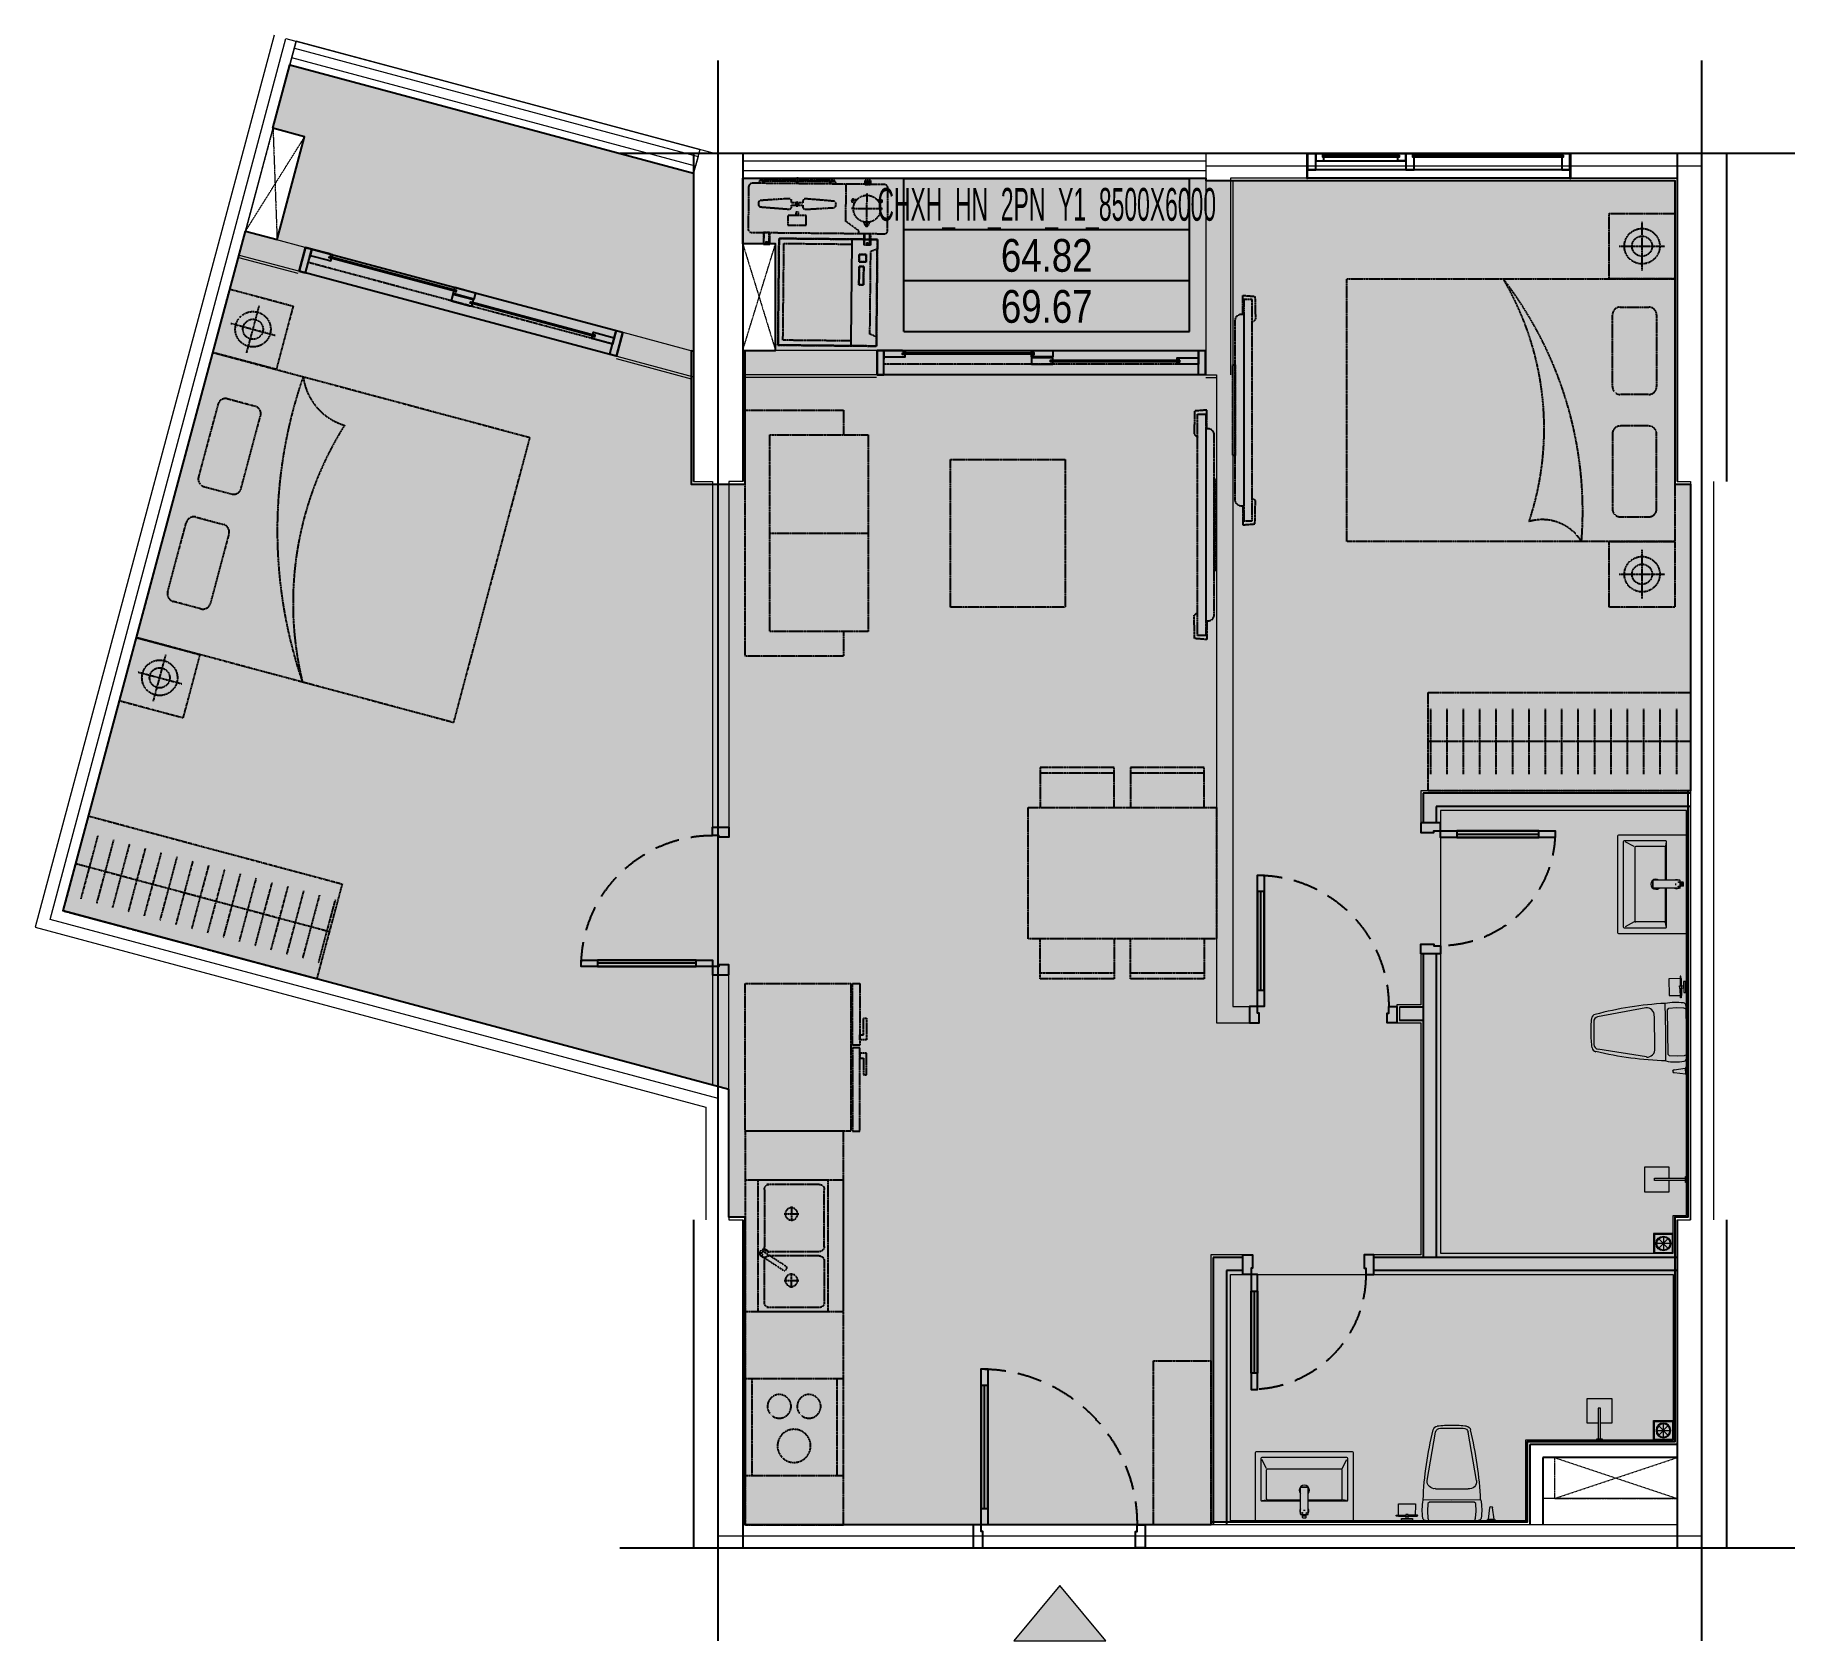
# Model space of a CAD drawing. Header units: millimetres. Extents: x -4040 to 6692, y -567 to 9221.
import ezdxf
from ezdxf.enums import TextEntityAlignment as Align

# ---------------------------------------------------------------- set-up
doc = ezdxf.new("R2010")
doc.units = ezdxf.units.MM
doc.linetypes.add('3PN B$0$HIDDENX2', pattern=[0.75, 0.5, -0.25])
doc.linetypes.add('HIDDEN', pattern=[9.525, 6.35, -3.175])
doc.layers.get('0').update_dxf_attribs({"color": 231})
doc.layers.get('DefPoints').update_dxf_attribs({"color": 191})
doc.layers.add('2PN_Y', color=7, linetype='Continuous', true_color=0xb8c7d1)
doc.layers.add('A-AREA-SPACE', color=130, linetype='Continuous', plot=False)
for name, color, linetype in [('A-CONC', 2, 'Continuous'), ('A-DOOR', 142, 'Continuous'), ('A-FURN', 251, 'HIDDEN'), ('A-WALL', 1, 'Continuous')]:
    doc.layers.add(name, color=color, linetype=linetype)
for name, color, linetype, lineweight in [('A-EQPM', 127, 'Continuous', 9), ('A-FNSH', 253, 'Continuous', 9), ('A-Hatch mau co cau', 7, 'Continuous', 9), ('A-HIDD', 45, 'HIDDEN', 9), ('A-RAIL', 153, 'Continuous', 9), ('A-WALL-INT', 31, 'Continuous', 20), ('A-WALL-PRTN', 6, 'Continuous', 9)]:
    doc.layers.add(name, color=color, linetype=linetype, lineweight=lineweight)
doc.styles.add('VTK_Arial', font='arial.ttf', dxfattribs={"width": 0.8})

# ---------------------------------------------------------------- blocks, each defined once
blk = doc.blocks.new('DT-CAN')
at = {"layer": 'DefPoints'}
for p, q in [((-871, 0), (871, 0)), ((-871, -934), (-871, 0)), ((871, -934), (871, 0)), ((-871, -311), (871, -311)), ((-871, -623), (871, -623)), ((-871, -934), (871, -934))]:
    blk.add_line(p, q, dxfattribs=at)
at = {"layer": 'DefPoints', "color": 7, "style": 'VTK_Arial', "width": 0.5}
blk.add_attdef('LOAICAN', text='', height=200, dxfattribs=at).set_placement((0, -258), align=Align.CENTER)
at = {"layer": 'DefPoints', "color": 5, "style": 'VTK_Arial', "width": 0.8}
blk.add_attdef('DT-TT', text='', height=200, dxfattribs=at).set_placement((0, -569), align=Align.CENTER)
at = {"layer": 'DefPoints', "color": 6, "style": 'VTK_Arial', "width": 0.8}
blk.add_attdef('DT-TIM', text='', height=200, dxfattribs=at).set_placement((0, -880), align=Align.CENTER)
blk = doc.blocks.new('A$C99de5d64')
at = {"layer": 'A-Hatch mau co cau', "true_color": 0xb30000}
h = blk.add_hatch(color=12, dxfattribs=at)
h.dxf.hatch_style = 1
h.paths.add_polyline_path([(-174.8, 210), (0, 0), (175.2, 210)])
at = {"layer": 'A-Hatch mau co cau', "color": 12, "true_color": 0xb30000}
blk.add_lwpolyline([(-174.8, 210), (0, 0), (175.2, 210)], close=True, dxfattribs=at)
blk = doc.blocks.new('*U89')
blk.add_line((2549, 150), (0, 150))
for points in [[(0, 150), (2549, 150), (2549, 0), (0, 0)], [(0, 105), (2549, 105), (2549, 45), (0, 45)]]:
    blk.add_lwpolyline(points, close=True)
blk = doc.blocks.new('*U90')
blk.add_line((2825, 150), (0, 150))
for points in [[(0, 150), (2825, 150), (2825, 0), (0, 0)], [(0, 105), (2825, 105), (2825, 45), (0, 45)]]:
    blk.add_lwpolyline(points, close=True)
blk = doc.blocks.new('F-PK-BANSOAN-01')
at = {"linetype": 'HIDDEN', "ltscale": 0.3}
blk.add_lwpolyline([(-700, -900), (-700, 0), (0, 0), (0, -900)], close=True, dxfattribs=at)
blk = doc.blocks.new('F-PN-GIUONG-2000X1600')
at = {"linetype": 'HIDDEN', "ltscale": 0.3}
for p, q in [((111, -198), (111, -656)), ((333, -151), (159, -151)), ((380, -656), (380, -198)), ((159, -704), (333, -704)), ((111, -1381), (111, -944)), ((159, -896), (333, -896)), ((380, -944), (380, -1381)), ((333, -1429), (159, -1429))]:
    blk.add_line(p, q, dxfattribs=at)
blk.add_lwpolyline([(2000, 0), (2000, -1600), (0, -1600), (0, 0), (2000, 0)], dxfattribs=at)
for centre, radius, start, end in [((2879, -183), 2317, 175.4814, 217.72), ((809, 149), 282, 212.0382, 286.6668), ((159, -198), 47.8, 90, 180), ((333, -198), 47.8, 0, 90), ((2591, -688), 1794, 161.5628, 210.5744), ((159, -656), 47.8, 180, 270), ((333, -656), 47.8, 270, 0), ((159, -944), 47.8, 90, 180), ((333, -944), 47.8, 0, 90), ((159, -1381), 47.8, 180, 270), ((333, -1381), 47.8, 270, 0)]:
    blk.add_arc(centre, radius, start, end, dxfattribs=at)
blk = doc.blocks.new('F-PN-GIUONG-2000X1800')
at = {"linetype": 'HIDDEN', "ltscale": 0.3}
for p, q in [((111, -298), (111, -756)), ((333, -251), (159, -251)), ((380, -756), (380, -298)), ((159, -804), (333, -804)), ((111, -1481), (111, -1044)), ((159, -996), (333, -996)), ((380, -1044), (380, -1481)), ((333, -1529), (159, -1529))]:
    blk.add_line(p, q, dxfattribs=at)
blk.add_lwpolyline([(2000, 0), (2000, -1800), (0, -1800), (0, 0), (2000, 0)], dxfattribs=at)
for centre, radius, start, end in [((3425, -206), 2863, 175.8647, 213.8198), ((899, 135), 356, 202.3222, 268.4967), ((159, -298), 47.8, 90, 180), ((333, -298), 47.8, 0, 90), ((2828, -825), 2030, 162.6746, 208.6994), ((159, -756), 47.8, 180, 270), ((333, -756), 47.8, 270, 0), ((159, -1044), 47.8, 90, 180), ((333, -1044), 47.8, 0, 90), ((159, -1481), 47.8, 180, 270), ((333, -1481), 47.8, 270, 0)]:
    blk.add_arc(centre, radius, start, end, dxfattribs=at)
blk = doc.blocks.new('*U24')
at = {"linetype": 'HIDDEN', "ltscale": 0.3}
for p, q in [((-750, -150), (-750, -1350)), ((-150, -150), (-750, -150)), ((-150, -1350), (-150, -150)), ((-150, -750), (-750, -750)), ((-750, -1350), (-150, -1350))]:
    blk.add_line(p, q, dxfattribs=at)
blk.add_lwpolyline([(-600, -1350), (-600, -1500), (0, -1500), (0, 0), (-600, 0), (-600, -150)], dxfattribs=at)
blk = doc.blocks.new('F-PK-TV-01')
at = {"linetype": 'HIDDEN', "ltscale": 0.3}
for points in [[(0, -114), (0, 0), (-74, -6), (-77, -148), (-56, -165)], [(0, -1285), (0, -1399), (-74, -1393), (-77, -1251), (-56, -1234)]]:
    blk.add_lwpolyline(points, dxfattribs=at)
for points in [[(-6, -1375), (-56, -1375), (-56, -25), (-6, -25)], [(60, -423), (46, -423), (46, -977), (60, -977)]]:
    blk.add_lwpolyline(points, close=True, dxfattribs=at)
blk.add_lwpolyline([(-6, -1285), (7, -1285, 0.414214), (46, -1247), (46, -152, 0.414214), (7, -114), (-6, -114)], format="xyb", close=True, dxfattribs=at)
blk = doc.blocks.new('E-VS-VOISENTAM-01')
at = {"color": 0}
blk.add_lwpolyline([(-105, -8), (-105, -75), (-255, -75), (-255, 75), (-105, 75), (-105, 7)], dxfattribs=at)
for points in [[(-195, -8), (-6, -8), (-6, 7), (-195, 7)], [(-6, -18), (0, -18), (0, 18), (-6, 18)]]:
    blk.add_lwpolyline(points, close=True, dxfattribs=at)
blk = doc.blocks.new('E-VS-BONCAU-01')
for p, q in [((-146, -14), (-140, 1)), ((-149, -57), (-146, -14)), ((-146, -104), (-149, -57)), ((-137, -112), (-146, -104)), ((145, -105), (136, -113)), ((145, -15), (148, -58)), ((148, -58), (145, -105)), ((213, -1), (265, -1)), ((222, -10), (257, -10)), ((230, -79), (222, -10)), ((257, -10), (248, -79)), ((0, -126), (-176, -126)), ((0, -113), (-137, -112)), ((-100, -194), (98, -195)), ((136, -113), (0, -113)), ((0, -126), (0, -126)), ((175, -127), (0, -126)), ((-151, -245), (-101, -540)), ((149, -246), (97, -541)), ((-71, -564), (-2, -565)), ((-2, -565), (67, -565))]:
    blk.add_line(p, q)
for points in [[(-307, -12), (-240, -12), (-240, 0), (-307, 0)], [(-325, -101), (-223, -101), (-223, -24), (-325, -24)], [(-281, -36), (-281, -12), (-266, -12), (-266, -36)]]:
    blk.add_lwpolyline(points, close=True)
for points in [[(160, -1), (0, 0), (-160, 1)], [(140, -1), (145, -15)]]:
    blk.add_lwpolyline(points)
for points in [[(-337, -33), (-281, -33), (-281, -27), (-337, -27, 1)], [(-211, -33), (-266, -33), (-266, -27), (-211, -27, -1)]]:
    blk.add_lwpolyline(points, format="xyb", close=True)
for centre, radius, start, end in [((225, 3), 12.8, 195.9303, 253.6299), ((239, -79), 8.72, 179.7801, 359.7801), ((253, 3), 12.8, 285.9303, 343.6299)]:
    blk.add_arc(centre, radius, start, end)
for centre, major_axis, ratio, start_param, end_param in [((-160, -18), (-12.9, -12.8), 1, 3.926991, 5.363819), ((-160, -18), (-12.9, -12.8), 1, 3.926991, 5.363819), ((-160, -18), (-12.9, -12.8), 1, 3.926991, 5.363819), ((160, -19), (-12.9, -12.8), 1, 2.490163, 3.926991), ((160, -19), (-12.9, -12.8), 1, 2.490163, 3.926991), ((-310, -60), (-492, 12), 0.754969, 2.992228, 3.290957), ((1639, -88), (-276, 1956), 0.917923, 1.461172, 1.68042), ((-106, -240), (-32.1, 32.3), 1, 5.374496, 7.190108), ((104, -240), (-32.3, -32.1), 1, 2.23467, 4.050282), ((-86, -546), (-22.1, -22), 1, -0.518895, 0.614897), ((-86, -546), (-22.1, -22), 1, -0.518895, 0.614897), ((-71, -533), (-21.8, 21.9), 1, 0.993435, 2.351364), ((-10, -28), (-394, -391), 1, 0.641923, 0.802984), ((-10, -28), (-394, -391), 1, 0.641923, 0.802984), ((10, -28), (-391, 394), 1, 2.338609, 2.49967), ((10, -28), (-391, 394), 1, 2.338609, 2.49967), ((67, -534), (-21.8, 21.9), 1, 2.361025, 3.718954), ((82, -546), (-22.1, -22), 1, 0.955899, 2.089692), ((82, -546), (-22.1, -22), 1, 0.955899, 2.089692)]:
    blk.add_ellipse(centre, major_axis=major_axis, ratio=ratio, start_param=start_param, end_param=end_param)
at = {"extrusion": (0, 0, -1)}
for centre, major_axis, ratio, start_param, end_param in [((309, -62), (492, 8), 0.754969, 2.992228, 3.290957), ((-1640, -75), (-291, -1954), 0.917923, 4.602765, 4.822013)]:
    blk.add_ellipse(centre, major_axis=major_axis, ratio=ratio, start_param=start_param, end_param=end_param, dxfattribs=at)
blk = doc.blocks.new('E-CHUNG-GATHOATSAN-01')
at = {"ltscale": 2}
for p, q in [((100, 60), (20, 60)), ((88, 88), (32, 32)), ((88, 32), (32, 88)), ((60, 20), (60, 100))]:
    blk.add_line(p, q, dxfattribs=at)
for points in [[(120, 120), (0, 120), (0, 0), (120, 0)], [(115, 115), (5, 115), (5, 5), (115, 5)]]:
    blk.add_lwpolyline(points, close=True, dxfattribs=at)
for radius in [45, 40]:
    blk.add_circle((60, 60), radius, dxfattribs=at)
blk = doc.blocks.new('*U29')
at = {"linetype": 'HIDDEN', "ltscale": 0.3}
for p, q in [((86, 500), (86, 101)), ((186, 500), (186, 101)), ((286, 500), (286, 101)), ((386, 500), (386, 101)), ((486, 500), (486, 101)), ((586, 500), (586, 101)), ((686, 500), (686, 101)), ((786, 500), (786, 101)), ((886, 500), (886, 101)), ((986, 500), (986, 101)), ((1086, 500), (1086, 101)), ((1186, 500), (1186, 101)), ((1286, 500), (1286, 101)), ((1386, 500), (1386, 101)), ((1486, 500), (1486, 101)), ((1586, 500), (1586, 101)), ((0, 300), (1600, 300))]:
    blk.add_line(p, q, dxfattribs=at)
blk.add_lwpolyline([(0, 0), (1600, 0), (1600, 600), (0, 600)], close=True, dxfattribs=at)
blk = doc.blocks.new('F-PN-DONGIUONG-01')
at = {"linetype": 'HIDDEN', "ltscale": 0.3}
for p, q in [((-200, -348), (-200, -52)), ((-339, -200), (-61, -200))]:
    blk.add_line(p, q, dxfattribs=at)
blk.add_lwpolyline([(0, -400), (-400, -400), (-400, 0), (0, 0)], close=True, dxfattribs=at)
for radius in [108, 61.3]:
    blk.add_circle((-200, -200), radius, dxfattribs=at)
blk = doc.blocks.new('*U32')
at = {"linetype": 'HIDDEN', "ltscale": 0.3}
for p, q in [((75, 644), (75, 400)), ((525, 644), (75, 644)), ((525, 400), (525, 644)), ((1075, 644), (625, 644)), ((625, 644), (625, 400)), ((1075, 400), (1075, 644)), ((75, 609), (525, 609)), ((625, 609), (1075, 609)), ((1150, 400), (0, 400)), ((0, 400), (0, -400)), ((1150, -400), (1150, 400)), ((0, -400), (1150, -400)), ((75, -644), (75, -400)), ((525, -400), (525, -644)), ((625, -644), (625, -400)), ((1075, -400), (1075, -644)), ((525, -609), (75, -609)), ((1075, -609), (625, -609)), ((525, -644), (75, -644)), ((1075, -644), (625, -644))]:
    blk.add_line(p, q, dxfattribs=at)
blk = doc.blocks.new('*U45')
at = {"linetype": 'HIDDEN', "ltscale": 0.3}
blk.add_line((1960, 85), (40, 85), dxfattribs=at)
for p, q in [((158, 15), (158, 24)), ((1061, 60), (1061, 69))]:
    blk.add_line(p, q)
blk.add_lwpolyline([(0, 0), (2000, 0), (2000, 150), (0, 150)], close=True)
for points in [[(40, 54), (40, 0), (0, 0), (0, 150), (40, 150), (40, 0), (40, 0), (40, 54)], [(1960, 54), (1960, 0), (2000, 0), (2000, 150), (1960, 150), (1960, 0), (1960, 0), (1960, 54)], [(155, 0), (40, 0), (40, 10), (40, 10), (40, 40), (155, 40), (162, 40), (170, 40), (170, 25), (155, 25), (155, 15)], [(155, 0), (162, 0), (170, 0), (170, 15), (155, 15)], [(158, 15), (954, 15), (954, 24), (158, 24)], [(1072, 45), (942, 45), (942, 45), (942, 45), (942, 85), (1057, 85), (1064, 85), (1072, 85), (1072, 70), (1057, 70), (1057, 60), (1072, 60), (1072, 45)], [(942, 0), (1072, 0), (1072, 0), (1072, 0), (1072, 40), (957, 40), (950, 40), (942, 40), (942, 25), (957, 25), (957, 15), (942, 15), (942, 0)], [(1061, 60), (1842, 60), (1842, 69), (1061, 69)], [(1960, 45), (1960, 45), (1960, 85), (1845, 85), (1838, 85), (1830, 85), (1830, 70), (1845, 70), (1845, 60)], [(1845, 60), (1830, 60), (1830, 45), (1960, 45), (1960, 45), (1960, 45), (1960, 45)]]:
    blk.add_lwpolyline(points)
blk = doc.blocks.new('*U119')
blk.add_line((0, -150), (1600, -150))
at = {"ltscale": 2000}
for points in [[(0, 0), (0, -150), (-5, -150), (-5, 0)], [(1605, 0), (1605, -150), (1600, -150), (1600, 0)]]:
    blk.add_lwpolyline(points, close=True, dxfattribs=at)
for points in [[(1600, 0), (0, 0), (0, -100), (1600, -100)], [(0, 0), (50, 0), (50, -100), (0, -100)], [(950, 0), (1000, 0), (1000, -100), (950, -100)], [(1000, 0), (1550, 0), (1550, -45), (1000, -45)], [(1050, 0), (1000, 0), (1000, -45), (1050, -45)], [(1500, 0), (1550, 0), (1550, -45), (1500, -45)], [(1550, 0), (1600, 0), (1600, -100), (1550, -100)], [(40, -10), (960, -10), (960, -20), (40, -20)], [(1040, -10), (1510, -10), (1510, -20), (1040, -20)]]:
    blk.add_lwpolyline(points, close=True)
blk = doc.blocks.new('*U92')
blk.add_line((-100, -70), (-850, -70))
for points in [[(140, 0), (140, -60), (40, -60), (40, -50), (0, -50), (0, 0)], [(0, -50), (-950, -50), (-950, -90), (0, -90)], [(-100, -50), (-100, -90), (-850, -90), (-850, -50)], [(140, -1050), (140, -990), (40, -990), (40, -1000), (0, -1000), (0, -1050)]]:
    blk.add_lwpolyline(points, close=True)
at = {"linetype": '3PN B$0$HIDDENX2', "ltscale": 300}
blk.add_arc((0, -50), 950, 180, 270, dxfattribs=at)
blk = doc.blocks.new('*U48')
blk.add_line((-100, -70), (-700, -70))
for points in [[(100, 0), (100, -60), (40, -60), (40, -50), (0, -50), (0, 0)], [(0, -50), (-800, -50), (-800, -90), (0, -90)], [(-100, -50), (-100, -90), (-700, -90), (-700, -50)], [(100, -900), (100, -840), (40, -840), (40, -850), (0, -850), (0, -900)]]:
    blk.add_lwpolyline(points, close=True)
at = {"linetype": '3PN B$0$HIDDENX2', "ltscale": 300}
blk.add_arc((0, -50), 800, 180, 270, dxfattribs=at)
blk = doc.blocks.new('*U47')
blk.add_line((-100, -70), (-600, -70))
for points in [[(120, 0), (120, -60), (40, -60), (40, -50), (0, -50), (0, 0)], [(0, -50), (-700, -50), (-700, -90), (0, -90)], [(-100, -50), (-100, -90), (-600, -90), (-600, -50)], [(120, -800), (120, -740), (40, -740), (40, -750), (0, -750), (0, -800)]]:
    blk.add_lwpolyline(points, close=True)
at = {"linetype": '3PN B$0$HIDDENX2', "ltscale": 300}
blk.add_arc((0, -50), 700, 180, 270, dxfattribs=at)
blk = doc.blocks.new('*U46')
blk.add_line((-100, -70), (-700, -70))
for points in [[(100, 0), (100, -60), (40, -60), (40, -50), (0, -50), (0, 0)], [(0, -50), (-800, -50), (-800, -90), (0, -90)], [(-100, -50), (-100, -90), (-700, -90), (-700, -50)], [(100, -900), (100, -840), (40, -840), (40, -850), (0, -850), (0, -900)]]:
    blk.add_lwpolyline(points, close=True)
at = {"linetype": '3PN B$0$HIDDENX2', "ltscale": 300}
blk.add_arc((0, -50), 800, 180, 270, dxfattribs=at)
blk = doc.blocks.new('*U91')
blk.add_line((-100, 70), (-600, 70))
for points in [[(120, 800), (120, 740), (40, 740), (40, 750), (0, 750), (0, 800)], [(0, 50), (-700, 50), (-700, 90), (0, 90)], [(-100, 50), (-100, 90), (-600, 90), (-600, 50)], [(120, 0), (120, 60), (40, 60), (40, 50), (0, 50), (0, 0)]]:
    blk.add_lwpolyline(points, close=True)
at = {"linetype": '3PN B$0$HIDDENX2', "ltscale": 300}
blk.add_arc((0, 50), 700, 90, 180, dxfattribs=at)
blk = doc.blocks.new('*U27')
at = {"linetype": 'HIDDEN', "ltscale": 0.3}
for p, q in [((650, 0), (0, 0)), ((0, 0), (0, -600)), ((0, 0), (0, -444)), ((0, 0), (650, 0)), ((650, -600), (650, 0)), ((650, 0), (650, -444)), ((30, -30), (620, -30)), ((30, -444), (30, -30)), ((620, -30), (620, -444)), ((0, -600), (0, -444)), ((650, -444), (0, -444)), ((620, -444), (30, -444)), ((373, -490), (373, -518)), ((484, -490), (373, -490)), ((373, -518), (484, -518)), ((484, -518), (484, -490)), ((512, -490), (512, -532)), ((558, -490), (512, -490)), ((512, -532), (558, -532)), ((558, -532), (558, -490)), ((650, -600), (650, -444)), ((0, -600), (650, -600)), ((0, -600), (650, -600)), ((56, -600), (72, -560)), ((72, -560), (578, -560)), ((578, -560), (594, -600))]:
    blk.add_line(p, q, dxfattribs=at)
for points in [[(650, -600), (0, -600), (0, 0), (650, 0)], [(650, -600), (0, -600), (0, -444), (0, 0), (650, 0), (650, -444)], [(30, -444), (30, -30), (620, -30), (620, -444)], [(484, -518), (373, -518), (373, -490), (484, -490)], [(558, -532), (512, -532), (512, -490), (558, -490)]]:
    blk.add_lwpolyline(points, close=True, dxfattribs=at)
blk = doc.blocks.new('E-CHUNG-CUCNONG-DH')
at = {"linetype": 'HIDDEN', "ltscale": 0.3}
for p, q in [((302, 304), (302, 323)), ((293, 314), (312, 314)), ((298, 57), (298, 246)), ((-127, 158), (-127, 194)), ((392, 151), (203, 151)), ((221, 195), (205, 205)), ((218, 208), (208, 192)), ((374, 195), (390, 205)), ((387, 192), (377, 208)), ((288, 54), (307, 54)), ((298, 63), (298, 44)), ((-302, -61), (-321, -61)), ((-312, -52), (-312, -71)), ((293, -61), (312, -61)), ((302, -52), (302, -71))]:
    blk.add_line(p, q, dxfattribs=at)
for points in [[(-364, 300), (-358, 314, -0.306678), (-345, 323), (90, 323, -0.306678), (103, 314), (109, 300)], [(219, 177), (206, 194, -0.677033), (215, 209), (236, 206)], [(359, 206), (380, 209, -0.677033), (389, 194), (376, 177)], [(314, 70), (306, 50, -0.677033), (289, 50), (281, 70)]]:
    blk.add_lwpolyline(points, format="xyb", dxfattribs=at)
for points in [[(283, 300), (321, 300), (321, 323), (283, 323)], [(-183, 47), (-72, 47), (-72, 106), (-183, 106)], [(283, 0), (321, 0), (321, -71), (283, -71)], [(-293, 0), (-331, 0), (-331, -71), (-293, -71)]]:
    blk.add_lwpolyline(points, close=True, dxfattribs=at)
for points in [[(286, 323), (286, 300)], [(318, 323), (318, 300)], [(103, 314), (-358, 314)], [(250, 0), (250, 16), (170, 73), (170, 300)], [(-134, 106), (-134, 128), (-121, 128), (-121, 106)], [(-328, -71), (-328, 0)], [(-296, -71), (-296, 0)], [(286, -71), (286, 0)], [(318, -71), (318, 0)]]:
    blk.add_lwpolyline(points, dxfattribs=at)
blk.add_lwpolyline([(-406, 0), (406, 0, 0.414214), (425, 19), (425, 276, 0.414214), (401, 300), (-401, 300, 0.414214), (-425, 276), (-425, 19, 0.414214)], format="xyb", close=True, dxfattribs=at)
for centre, radius in [((298, 151), 82.6), ((302, 314), 4.72), ((-312, -61), 4.72), ((302, -61), 4.72)]:
    blk.add_circle(centre, radius, dxfattribs=at)
blk.add_arc((-127, 257), 75.6, 61.0445, 118.9555, dxfattribs=at)
for points, weights, knots in [([(-162, 193), (-162, 188), (-162, 183), (-148, 183), (-134, 183), (-134, 176), (-134, 169), (-148, 169), (-162, 169), (-162, 164), (-162, 159), (-162, 152), (-167, 148), (-171, 144), (-177, 144), (-264, 150), (-351, 156), (-364, 158), (-364, 171), (-364, 176), (-364, 181), (-364, 194), (-351, 195), (-264, 202), (-177, 208), (-171, 208), (-167, 204), (-162, 200), (-162, 193)], [1, 1, 1, 1, 1, 1, 1, 1, 1, 1, 1, 0.916058650995, 1, 0.916058650995, 1, 1, 1, 0.734760240583, 1, 1, 1, 0.734760240583, 1, 1, 1, 0.916058650995, 1, 0.916058650995, 1], [0, 0, 0, 1, 1, 2, 2, 3, 3, 4, 4, 5, 5, 5.825313, 5.825313, 6.650626, 6.650626, 7.650626, 7.650626, 9.141593, 9.141593, 10.141593, 10.141593, 11.632559, 11.632559, 12.632559, 12.632559, 13.457872, 13.457872, 14.283185, 14.283185, 14.283185]), ([(96, 156), (9, 150), (-78, 144), (-84, 144), (-88, 148), (-93, 152), (-93, 159), (-93, 164), (-93, 169), (-107, 169), (-121, 169), (-121, 176), (-121, 183), (-107, 183), (-93, 183), (-93, 188), (-93, 193), (-93, 200), (-88, 204), (-84, 208), (-78, 208), (9, 202), (96, 195), (109, 194), (109, 181), (109, 176), (109, 171), (109, 158), (96, 156)], [1, 1, 1, 0.916058650995, 1, 0.916058650995, 1, 1, 1, 1, 1, 1, 1, 1, 1, 1, 1, 0.916058650995, 1, 0.916058650995, 1, 1, 1, 0.734760240583, 1, 1, 1, 0.734760240583, 1], [0, 0, 0, 1, 1, 1.825313, 1.825313, 2.650626, 2.650626, 3.650626, 3.650626, 4.650626, 4.650626, 5.650626, 5.650626, 6.650626, 6.650626, 7.650626, 7.650626, 8.475939, 8.475939, 9.301253, 9.301253, 10.301253, 10.301253, 11.792219, 11.792219, 12.792219, 12.792219, 14.283185, 14.283185, 14.283185])]:
    blk.add_rational_spline(points, weights, degree=2, knots=knots, dxfattribs=at)
blk = doc.blocks.new('E-VS-LAVABO-02')
at = {"extrusion": (0, 0, -1)}
for p, q in [((-300, 6), (-300, 414)), ((-294, 420), (294, 420)), ((-265, 126), (-265, 379)), ((-259, 385), (259, 385)), ((-230, 318), (-259, 374)), ((230, 318), (259, 374)), ((265, 379), (265, 126)), ((300, 414), (300, 6)), ((-230, 133), (-230, 309)), ((-224, 315), (224, 315)), ((230, 133), (230, 309)), ((-24, 120), (-259, 120)), ((-258, 123), (-232, 128)), ((-24, 128), (-224, 128)), ((-22, 204), (22, 204)), ((224, 128), (24, 128)), ((259, 120), (24, 120)), ((258, 123), (232, 128)), ((294, 0), (-294, 0)), ((-25, 70), (-26, 70)), ((-24, 70), (-24, 72)), ((-15, 48), (-13, 48)), ((-12, 44), (-12, 48)), ((-12, 20), (-12, 34)), ((-10, 36), (-7, 36)), ((10, 18), (-10, 18)), ((7, 36), (-7, 36)), ((5, 65), (-5, 65)), ((7, 36), (10, 36)), ((12, 44), (13, 44)), ((12, 20), (12, 34)), ((13, 46), (15, 46)), ((15, 44), (15, 44)), ((26, 70), (25, 70))]:
    blk.add_line(p, q, dxfattribs=at)
at = {"extrusion": (0, 0, -1), "flags": 128}
for points in [[(24, 39), (24, 202), (24, 202)], [(-24, 39), (-24, 202), (-24, 202)], [(-22, 37), (-16, 37), (16, 37), (22, 37)], [(12, 35), (14, 36), (16, 37)], [(13, 49), (15, 49), (15, 48), (13, 48), (13, 44), (15, 44), (15, 44), (13, 44), (15, 44)], [(11, 34), (10, 34), (-10, 34), (-11, 34)], [(10, 28), (0, 28), (-10, 28)], [(-16, 37), (-14, 36), (-12, 35)]]:
    blk.add_lwpolyline(points, dxfattribs=at)
for points in [[(22, 204), (-22, 204)], [(-12, 49), (-12, 44), (-13, 44), (-13, 46), (-15, 46), (-15, 44), (-15, 44), (-15, 49), (-15, 49), (-15, 47), (-13, 47), (-13, 49)]]:
    blk.add_lwpolyline(points, close=True, dxfattribs=at)
at = {"extrusion": (0, 0, -1)}
for centre, radius, start, end in [((294, 414), 6, 0, 90), ((259, 379), 6, 0, 90), ((-259, 379), 6, 90, 180), ((-294, 414), 6, 90, 180), ((224, 309), 6, 0, 90), ((0, 185), 31, 320.6269, 219.3731), ((-224, 309), 6, 90, 180), ((259, 126), 6, 270, 0), ((224, 133), 6, 270, 0), ((22, 202), 1.99, 0.2151, 90.2135), ((-22, 202), 1.99, 89.7865, 179.7849), ((-224, 133), 6, 180, 270), ((-259, 126), 6, 180, 270), ((294, 6), 6, 270, 0), ((0, 60), 27.5, 330.7771, 28.2841), ((0, 60), 26.5, 334.9124, 24.2207), ((22, 39), 2, 270, 0), ((13, 48), 0.298, 89.7865, 179.7849), ((13, 44), 0.298, 180.2151, 270.2135), ((13, 44), 0.298, 180.2151, 270.2135), ((10, 34), 2, 40.2156, 90), ((10, 34), 2, 0, 39.6447), ((11, 33), 1.5, 0, 90), ((11, 30), 1.5, 270, 0), ((10, 20), 2, 270, 0), ((-10, 34), 2, 90, 139.5327), ((-10, 20), 2, 180, 270), ((-11, 33), 1.5, 90, 180), ((-11, 30), 1.5, 180, 270), ((-10, 34), 2, 140.3628, 180), ((-22, 39), 2, 180, 270), ((0, 60), 27.5, 151.6482, 209.2229), ((0, 60), 26.5, 154.6839, 205.0876), ((-294, 6), 6, 180, 270)]:
    blk.add_arc(centre, radius, start, end, dxfattribs=at)
for centre, major_axis, start_param, end_param in [((-22, 202), (2, 0), 1.570796, 3.141593), ((22, 202), (-2, 0), 3.141593, 4.712389)]:
    blk.add_ellipse(centre, major_axis=major_axis, ratio=0.984382, start_param=start_param, end_param=end_param)
for points, knots in [([(-24, 71), (-24, 71), (-24, 71), (-24, 73), (-24, 74), (-24, 76), (-24, 78), (-24, 79), (-24, 80)], [0, 0, 0, 0, 0.170042, 0.387138, 0.569985, 0.748798, 0.931358, 1, 1, 1, 1]), ([(-10, 28), (-11, 28), (-11, 28), (-11, 28), (-11, 28), (-11, 28), (-11, 28)], [0, 0, 0, 0, 0.250855, 0.500152, 0.749125, 1, 1, 1, 1]), ([(10, 28), (11, 28), (11, 28), (11, 28), (11, 28), (11, 28), (11, 28)], [0, 0, 0, 0, 0.250855, 0.500152, 0.749125, 1, 1, 1, 1]), ([(24, 71), (24, 71), (24, 71), (24, 73), (24, 74), (24, 76), (24, 78), (24, 79), (24, 80)], [0, 0, 0, 0, 0.170042, 0.387138, 0.569985, 0.748798, 0.931358, 1, 1, 1, 1])]:
    blk.add_open_spline(points, degree=3, knots=knots)
blk = doc.blocks.new('*U118')
at = {"linetype": 'HIDDEN', "ltscale": 0.3, "extrusion": (0, 0, -1)}
for p, q in [((0, 700), (376, 700)), ((0, 654), (0, 700)), ((376, 654), (0, 654)), ((0, 0), (0, 645)), ((0, 645), (900, 645)), ((212, 740), (343, 740)), ((212, 721), (212, 740)), ((312, 721), (212, 721)), ((312, 700), (312, 721)), ((343, 700), (312, 700)), ((343, 740), (343, 700)), ((376, 700), (376, 654)), ((900, 700), (392, 700)), ((392, 700), (392, 654)), ((392, 654), (900, 654)), ((556, 740), (425, 740)), ((425, 740), (425, 700)), ((425, 700), (456, 700)), ((456, 700), (456, 721)), ((456, 721), (556, 721)), ((556, 721), (556, 740)), ((900, 654), (900, 700)), ((900, 645), (900, 0)), ((900, 0), (0, 0))]:
    blk.add_line(p, q, dxfattribs=at)
blk = doc.blocks.new('E-BEP-BEP-03LO')
at = {"ltscale": 0.3}
blk.add_lwpolyline([(560, -590), (40, -590), (40, 0), (560, 0)], close=True, dxfattribs=at)
for centre, radius in [((298, -181), 101), ((208, -422), 72), ((389, -422), 72)]:
    blk.add_circle(centre, radius, dxfattribs=at)
at = {"layer": 'DefPoints', "color": 250, "linetype": 'HIDDEN', "ltscale": 0.3}
blk.add_lwpolyline([(0, 0), (600, 0), (600, -590), (0, -590)], close=True, dxfattribs=at)
blk = doc.blocks.new('E-BEP-BORUABAT-02')
at = {"ltscale": 0.3}
for p, q in [((25, -452), (25, -132)), ((55, -117), (405, -117)), ((435, -452), (435, -132)), ((460, -452), (460, -132)), ((745, -117), (490, -117)), ((775, -452), (775, -132)), ((405, -482), (56, -482)), ((490, -482), (744, -482))]:
    blk.add_line(p, q, dxfattribs=at)
at = {"ltscale": 0.3, "extrusion": (-1.67159e-29, -3.30872e-24, -1)}
for p, q in [((160, -282), (250, -282)), ((205, -237), (205, -327)), ((655, -282), (565, -282)), ((610, -237), (610, -327))]:
    blk.add_line(p, q, dxfattribs=at)
at = {"ltscale": 0.3}
blk.add_lwpolyline([(800, -507), (0, -507), (0, -77), (800, -77)], close=True, dxfattribs=at)
for points in [[(457, -94), (552, -239)], [(527, -253), (433, -108)]]:
    blk.add_lwpolyline(points, dxfattribs=at)
for centre in [(205, -282), (610, -282)]:
    blk.add_circle(centre, 37.5, dxfattribs=at)
for centre, radius, start, end in [((445, -116), 25.7, 331.8915, 264.7733), ((445, -116), 14.2, 29.7349, 209.7349), ((55, -147), 30, 89.9997, 179.9997), ((405, -147), 30.1, 0.1202, 89.9498), ((490, -147), 30.1, 90.0496, 179.8793), ((745, -147), 30, 359.9997, 89.9997), ((528, -226), 26.9, 267.8441, 331.6257), ((55, -452), 30.4, 180.8098, 270.1366), ((404, -451), 30.8, 270.6184, 358.5045), ((491, -451), 30.8, 181.4949, 269.381), ((745, -452), 30.4, 269.8628, 359.1896)]:
    blk.add_arc(centre, radius, start, end, dxfattribs=at)
at = {"layer": 'DefPoints', "color": 250, "linetype": 'HIDDEN', "ltscale": 0.3}
blk.add_lwpolyline([(800, -600), (0, -600), (0, 0), (800, 0)], close=True, dxfattribs=at)
blk = doc.blocks.new('*U52')
at = {"ltscale": 0.3}
blk.add_lwpolyline([(600, 2400), (0, 2400), (0, 0), (600, 0)], close=True, dxfattribs=at)
blk = doc.blocks.new('*U121')
at = {"linetype": 'HIDDEN', "ltscale": 0.3}
blk.add_lwpolyline([(0, 0), (350, 0), (350, -1000), (0, -1000)], close=True, dxfattribs=at)

msp = doc.modelspace()

# ---------------------------------------------------------------- hatches: boundary and pattern name
at = {"layer": '2PN_Y'}
h = msp.add_hatch(color=256, dxfattribs=at)
h.dxf.hatch_style = 1
h.paths.add_polyline_path([(-2487, 9040), (-25, 8381), (-25, 7294), (-40, 7298), (-40, 6485), (290, 6485), (290, 7300), (475, 7300), (475, 7950), (275, 7950), (275, 8350), (3100, 8350), (3100, 8335), (5960, 8335), (5960, 6485), (6055, 6485), (6055, 4615), (6040, 4615), (6040, 2015), (5960, 2015), (5960, 645), (5060, 645), (5060, 155), (3130, 155), (3130, 140), (290, 140), (290, 2015), (190, 2015), (190, 2794), (-3869, 3882), (-2758, 8026), (-2565, 7975), (-2397, 8602), (-2590, 8654)])

# ---------------------------------------------------------------- linework, layer by layer
at = {"layer": 'A-AREA-SPACE'}
msp.add_lwpolyline([(-2487, 9040), (-25, 8381), (-25, 7294), (-40, 7298), (-40, 6485), (290, 6485), (290, 7300), (475, 7300), (475, 7950), (275, 7950), (275, 8350), (3100, 8350), (3100, 8335), (5960, 8335), (5960, 6485), (6055, 6485), (6055, 4615), (6040, 4615), (6040, 2015), (5960, 2015), (5960, 645), (5060, 645), (5060, 155), (3130, 155), (3130, 140), (290, 140), (290, 2015), (190, 2015), (190, 2794), (-3869, 3882), (-2758, 8026), (-2565, 7975), (-2397, 8602), (-2590, 8654)], close=True, dxfattribs=at)
at = {"layer": 'A-CONC', "ltscale": 0.3}
for p, q in [((-25, 8500), (-25, 6500)), ((-25, 8500), (-25, 6500)), ((275, 8500), (275, 6500)), ((275, 8500), (275, 6500)), ((5975, 8500), (5975, 6500)), ((6275, 8500), (6275, 6500)), ((-25, 2000), (-25, 0)), ((275, 2000), (275, 0)), ((5975, 2000), (5975, 0)), ((6275, 2000), (6275, 0))]:
    msp.add_line(p, q, dxfattribs=at)
at = {"layer": 'A-FNSH'}
for p, q in [((3720, 8350), (3250, 8350)), ((3250, 8350), (3250, 7150)), ((3720, 8335), (3265, 8335)), ((3265, 8335), (3265, 7150)), ((5320, 8350), (5975, 8350)), ((5320, 8335), (5960, 8335)), ((5960, 8335), (5960, 6485)), ((5975, 8350), (5975, 6500)), ((-2801, 7867), (-2439, 7770)), ((-2797, 7881), (-2435, 7784)), ((-497, 7250), (-40, 7127)), ((-493, 7264), (-25, 7139)), ((-40, 7127), (-40, 6485)), ((-25, 7139), (-25, 6500)), ((1090, 7150), (275, 7150)), ((275, 7150), (275, 6500)), ((1090, 7135), (290, 7135)), ((290, 7135), (290, 6485)), ((3100, 7150), (3165, 7150)), ((3100, 7135), (3165, 7135)), ((-40, 6485), (90, 6485)), ((-25, 6500), (90, 6500)), ((275, 6500), (190, 6500)), ((290, 6485), (190, 6485)), ((5960, 6485), (6055, 6485)), ((5975, 6500), (6055, 6500)), ((6055, 4615), (4410, 4615)), ((4410, 4615), (4410, 4420)), ((6055, 4600), (4425, 4600)), ((4425, 4600), (4425, 4420)), ((6055, 4520), (4505, 4520)), ((4505, 4520), (4505, 4420)), ((6055, 2000), (6055, 4520)), ((6030, 4495), (4530, 4495)), ((4530, 4495), (4530, 4420)), ((6030, 2025), (6030, 4495)), ((4530, 4330), (4530, 3670)), ((4410, 3620), (4410, 3310)), ((4425, 3620), (4425, 3295)), ((4505, 3620), (4505, 1770)), ((4530, 3620), (4530, 1795)), ((4410, 3310), (4265, 3310)), ((4265, 3310), (4265, 3200)), ((4425, 3295), (4280, 3295)), ((4280, 3295), (4280, 3215)), ((4265, 3200), (4410, 3200)), ((4280, 3215), (4425, 3215)), ((4410, 3200), (4410, 1785)), ((4425, 3215), (4425, 1770)), ((190, 2015), (290, 2015)), ((190, 2000), (275, 2000)), ((275, 2000), (275, 140)), ((290, 2015), (290, 140)), ((5950, 1795), (5950, 2025)), ((5950, 2025), (6030, 2025)), ((5975, 1770), (5975, 2000)), ((5975, 2000), (6055, 2000)), ((3325, 1785), (3130, 1785)), ((3130, 1785), (3130, 140)), ((3325, 1770), (3145, 1770)), ((3145, 1770), (3145, 140)), ((4410, 1785), (4125, 1785)), ((4425, 1770), (4125, 1770)), ((4505, 1770), (5975, 1770)), ((4530, 1795), (5950, 1795)), ((3225, 140), (3225, 1690)), ((3225, 1690), (3325, 1690)), ((3250, 165), (3250, 1665)), ((3250, 1665), (3325, 1665)), ((3415, 1665), (4075, 1665)), ((4125, 1690), (5975, 1690)), ((4125, 1665), (5950, 1665)), ((5950, 1665), (5950, 655)), ((5975, 1690), (5975, 630)), ((5950, 655), (5050, 655)), ((5050, 655), (5050, 165)), ((5975, 630), (5075, 630)), ((5075, 630), (5075, 140)), ((5075, 140), (3225, 140)), ((5050, 165), (3250, 165))]:
    msp.add_line(p, q, dxfattribs=at)
at = {"layer": 'A-HIDD', "lineweight": 5, "ltscale": 0.3}
for points in [[(-2758, 8026), (-2565, 7975), (-2397, 8602), (-2590, 8654)], [(275, 7300), (475, 7300), (475, 7950), (275, 7950)], [(5975, 300), (5975, 550), (5225, 550), (5225, 300)]]:
    msp.add_lwpolyline(points, close=True, dxfattribs=at)
for points in [[(-2758, 8026), (-2397, 8602)], [(-2590, 8654), (-2565, 7975)], [(275, 7950), (475, 7300)], [(275, 7300), (475, 7950)], [(5225, 550), (5975, 300)], [(5225, 300), (5975, 550)]]:
    msp.add_lwpolyline(points, dxfattribs=at)
at = {"layer": 'A-HIDD', "linetype": 'ByBlock', "lineweight": 5, "ltscale": 0.3}
msp.add_lwpolyline([(5975, 300), (5155, 300)], dxfattribs=at)
at = {"layer": 'A-WALL'}
for p, q in [((6055, 4600), (4425, 4600)), ((4425, 4600), (4425, 4420)), ((6055, 4520), (4505, 4520)), ((4505, 4520), (4505, 4420)), ((4425, 3620), (4425, 1770)), ((4505, 3620), (4505, 1770)), ((4425, 3295), (4280, 3295)), ((4425, 3215), (4280, 3215)), ((3325, 1770), (3145, 1770)), ((3145, 1770), (3145, 140)), ((5975, 1770), (4125, 1770)), ((3325, 1690), (3225, 1690)), ((3225, 1690), (3225, 140)), ((5975, 1690), (4125, 1690)), ((5975, 630), (5075, 630)), ((5075, 630), (5075, 140)), ((5975, 550), (5155, 550)), ((5155, 550), (5155, 140))]:
    msp.add_line(p, q, dxfattribs=at)
at = {"layer": 'A-WALL-INT'}
for p, q in [((-2583, 9221), (-4040, 3783)), ((-2448, 9185), (-3869, 3882)), ((3165, 7150), (3165, 3200)), ((3265, 7150), (3265, 3300)), ((90, 6500), (90, 4393)), ((190, 6500), (190, 4393)), ((6055, 6500), (6055, 2000)), ((6195, 6500), (6195, 2000)), ((90, 4393), (90, 4393)), ((190, 4393), (190, 4393)), ((-3869, 3882), (190, 2794)), ((-4040, 3783), (50, 2687)), ((3265, 3300), (3365, 3300)), ((3165, 3200), (3365, 3200)), ((190, 2794), (190, 2000)), ((50, 2687), (50, 2000)), ((1680, 140), (275, 140)), ((5975, 140), (2730, 140)), ((1680, 0), (275, 0)), ((5975, 0), (2730, 0))]:
    msp.add_line(p, q, dxfattribs=at)
msp.add_lwpolyline([(190, 2793), (190, 3493), (90, 3493), (90, 2821)], dxfattribs=at)
at = {"layer": 'A-WALL-PRTN'}
for p, q in [((3720, 8500), (3100, 8500)), ((3100, 8500), (3100, 7150)), ((5975, 8500), (5320, 8500)), ((3720, 8350), (3250, 8350)), ((3250, 8350), (3250, 7150)), ((5975, 8350), (5320, 8350)), ((-2758, 8026), (-2396, 7929)), ((-2797, 7881), (-2435, 7784)), ((1090, 7300), (275, 7300)), ((1090, 7150), (275, 7150))]:
    msp.add_line(p, q, dxfattribs=at)
msp.add_lwpolyline([(-2511, 9202), (109, 8500), (125, 8500), (3100, 8500), (3100, 8425), (6125, 8425), (6125, 70), (125, 70), (125, 2738), (-3950, 3830)], close=True, dxfattribs=at)
msp.add_lwpolyline([(-25, 7294), (-454, 7409), (-493, 7264), (-25, 7139)], dxfattribs=at)
at = {"layer": 'DefPoints', "ltscale": 0.2}
for p, q in [((6692, 8500), (-475, 8500)), ((-475, 0), (6692, 0))]:
    msp.add_line(p, q, dxfattribs=at)
for points in [[(125, -567), (125, 9067)], [(6125, -567), (6125, 9067)]]:
    msp.add_lwpolyline(points, dxfattribs=at)

# ---------------------------------------------------------------- block references
at = {"xscale": 1.600000000000002, "yscale": 1.600000000000002, "zscale": 1.600000000000002, "rotation": 180}
msp.add_blockref('A$C99de5d64', (2209, -231), dxfattribs=at)
at = {"layer": 'A-DOOR', "linetype": 'HIDDEN', "xscale": -1}
msp.add_blockref('*U119', (5320, 8500), dxfattribs=at)
at = {"layer": 'A-DOOR', "xscale": -1}
for p, rotation in [((-2391, 7928), 165.000000000012), ((1095, 7300), 180)]:
    msp.add_blockref('*U45', p, dxfattribs=dict(at, rotation=rotation))
at = {"layer": 'A-DOOR', "ltscale": 0.3, "xscale": -1}
msp.add_blockref('*U47', (4530, 4420), dxfattribs=at)
for name, p, rotation in [('*U46', (90, 3493), 180), ('*U48', (3365, 3300), 90), ('*U91', (3325, 1665), 270), ('*U92', (1680, 140), 90)]:
    msp.add_blockref(name, p, dxfattribs=dict(at, rotation=rotation))
at = {"layer": 'A-EQPM', "xscale": -1, "rotation": 90}
msp.add_blockref('E-VS-LAVABO-02', (6030, 4045), dxfattribs=at)
at = {"layer": 'A-EQPM', "linetype": 'HIDDEN'}
for name, p, rotation in [('E-VS-BONCAU-01', (6030, 3145), 270.9566201192316), ('E-CHUNG-GATHOATSAN-01', (5950, 1795), 90), ('E-VS-VOISENTAM-01', (5500, 655), 270)]:
    msp.add_blockref(name, p, dxfattribs=dict(at, rotation=rotation))
at = {"layer": 'A-EQPM', "linetype": 'HIDDEN', "xscale": -1}
for name, p, rotation in [('E-VS-VOISENTAM-01', (6030, 2245), 180), ('E-VS-BONCAU-01', (4600, 165), 179.7801430631159)]:
    msp.add_blockref(name, p, dxfattribs=dict(at, rotation=rotation))
msp.add_blockref('E-CHUNG-GATHOATSAN-01', (5950, 655), dxfattribs=at)
at = {"layer": 'A-EQPM', "xscale": -1}
msp.add_blockref('E-VS-LAVABO-02', (3700, 165), dxfattribs=at)
at = {"layer": 'A-FURN', "linetype": 'HIDDEN'}
for name, p, rotation in [('E-CHUNG-CUCNONG-DH', (733, 8015), 359.4222066834466), ('*U52', (890, 2540), 180)]:
    msp.add_blockref(name, p, dxfattribs=dict(at, rotation=rotation))
for p in [(5960, 8135), (5960, 6135)]:
    msp.add_blockref('F-PN-DONGIUONG-01', p, dxfattribs=at)
at = {"layer": 'A-FURN', "xscale": 0.999997834390043, "yscale": 0.999997834390043, "zscale": 0.999997834390043, "rotation": 89.42220668344659}
msp.add_blockref('*U27', (490, 7332), dxfattribs=at)
at = {"layer": 'A-FURN'}
for name, p, rotation in [('F-PN-GIUONG-2000X1600', (5960, 6135), 180), ('F-PK-BANSOAN-01', (1542, 5735), 180), ('*U118', (290, 3440), 269.9999999999999), ('*U121', (3130, 140), 180)]:
    msp.add_blockref(name, p, dxfattribs=dict(at, rotation=rotation))
at = {"layer": 'A-FURN', "linetype": 'HIDDEN', "extrusion": (-2.53574e-08, -4.68983e-08, 1), "rotation": 345.0000000762262}
for p in [(-2467, 7570, 0), (-3036, 5445, 0)]:
    msp.add_blockref('F-PN-DONGIUONG-01', p, dxfattribs=at)
at = {"layer": 'A-FURN', "xscale": -1}
for name, p in [('F-PK-TV-01', (3325, 7635)), ('*U24', (290, 6935)), ('*U29', (6055, 4615))]:
    msp.add_blockref(name, p, dxfattribs=at)
at = {"layer": 'A-FURN', "extrusion": (-6.17428e-09, 2.4694e-08, 1), "rotation": 345.0000000762428}
msp.add_blockref('F-PN-GIUONG-2000X1800', (-2956, 7287, 0), dxfattribs=at)
at = {"layer": 'A-FURN'}
msp.add_blockref('F-PK-TV-01', (3105, 6936), dxfattribs=at)
at = {"layer": 'A-FURN', "xscale": -1}
for name, p, rotation in [('*U32', (2015, 4113), 180), ('E-BEP-BORUABAT-02', (290, 2240), 90), ('E-BEP-BEP-03LO', (290, 440), 180)]:
    msp.add_blockref(name, p, dxfattribs=dict(at, rotation=rotation))
at = {"layer": 'A-FURN', "extrusion": (-6.17428e-09, -4.68983e-08, 1), "xscale": -1, "rotation": 165.0000003849992}
msp.add_blockref('*U29', (-3714, 4461, 0), dxfattribs=at)
at = {"layer": 'A-RAIL', "linetype": 'HIDDEN', "rotation": 345.0000000000005}
msp.add_blockref('*U89', (-2487, 9040), dxfattribs=at)
at = {"layer": 'A-RAIL', "linetype": 'HIDDEN'}
msp.add_blockref('*U90', (275, 8350), dxfattribs=at)
at = {"layer": 'DefPoints'}
msp.add_blockref('DT-CAN', (2129, 8348), dxfattribs=at).add_auto_attribs({'DT-TIM': '69.67', 'DT-TT': '64.82', 'LOAICAN': 'CHXH_HN_2PN_Y1_8500X6000'})

doc.saveas('drawing.dxf')
